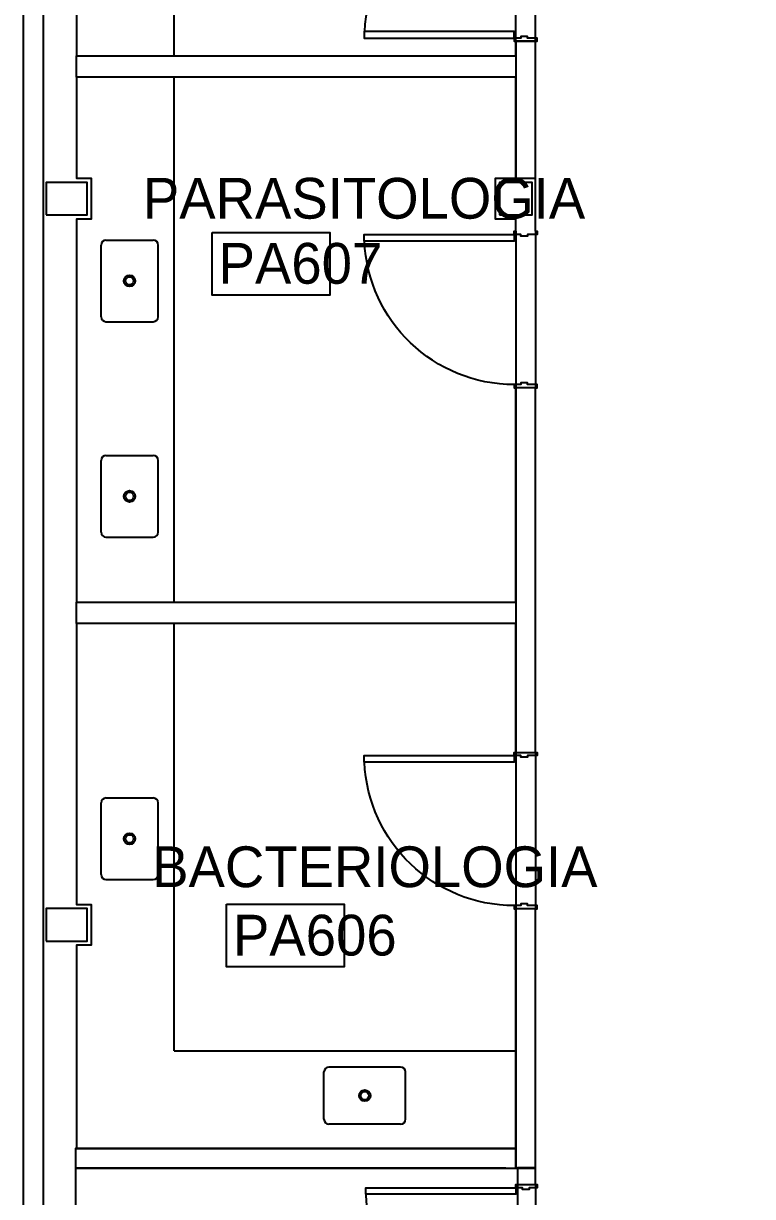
# Model space of a CAD drawing. Header units: millimetres. Extents: x 1473.7 to 1568.7, y 1808.4 to 1881.8.
# Drawn here: x 1500.62 to 1505.09, y 1815.38 to 1822.57 of the extents above; entities that cross this region are included whole.
import ezdxf

# ---------------------------------------------------------------- set-up
doc = ezdxf.new("R2010")
doc.units = ezdxf.units.MM
doc.layers.get('Defpoints').update_dxf_attribs({"linetype": 'CONTINUOUS'})
for name, color, linetype in [('0-OBSERVACIONES', 6, 'CONTINUOUS'), ('0000-TEXTO', 7, 'CONTINUOUS'), ('10-CARP-HOJA-PUER', 4, 'CONTINUOUS'), ('10-CARP-MARC', 2, 'CONTINUOUS'), ('10-CARP-SLIA', 14, 'CONTINUOUS'), ('AR - INST. SANITARIA', 2, 'CONTINUOUS'), ('AR - LADRILLO VISTO', 3, 'CONTINUOUS'), ('AR - REVESTIMIENTO', 21, 'CONTINUOUS'), ('AR - REVOQUE', 8, 'CONTINUOUS'), ('ES - LINEA OFICIAL', 6, 'CONTINUOUS'), ('ES-COLUMNAS', 5, 'CONTINUOUS'), ('MURO', 7, 'CONTINUOUS'), ('TEXTO', 7, 'CONTINUOUS')]:
    doc.layers.add(name, color=color, linetype=linetype)

# ---------------------------------------------------------------- blocks, each defined once
blk = doc.blocks.new('Puerta 96.4')
at = {"layer": '10-CARP-HOJA-PUER', "linetype": 'CONTINUOUS'}
blk.add_lwpolyline([(0.02, 0.12), (0.06, 0.12), (0.06, 1.04), (0.02, 1.04), (0.02, 0.12)], dxfattribs=at)
at = {"layer": '10-CARP-MARC', "linetype": 'CONTINUOUS'}
for points in [[(0, 0), (0, -0.01), (0.02, -0.01), (0.02, 0.04), (0.03, 0.04), (0.03, 0.08), (0.02, 0.08), (0.02, 0.12), (0, 0.12), (0, 0.11)], [(0.96, 0), (0.96, -0.01), (0.94, -0.01), (0.94, 0.04), (0.93, 0.04), (0.93, 0.08), (0.94, 0.08), (0.94, 0.12), (0.96, 0.12), (0.96, 0.11)]]:
    blk.add_lwpolyline(points, dxfattribs=at)
at = {"layer": '10-CARP-SLIA', "linetype": 'CONTINUOUS'}
for p, q in [((0, 0.11), (0.96, 0.11)), ((0, 0), (0.96, 0))]:
    blk.add_line(p, q, dxfattribs=at)
blk.add_arc((0.019952, 0.119981), 0.920048, 0.00121, 87.505209, dxfattribs=at)
blk = doc.blocks.new('Puerta 96.2')
at = {"layer": '10-CARP-HOJA-PUER', "linetype": 'CONTINUOUS'}
blk.add_lwpolyline([(0.02, 0.13), (0.06, 0.13), (0.06, 1.05), (0.02, 1.05), (0.02, 0.13)], dxfattribs=at)
at = {"layer": '10-CARP-MARC', "linetype": 'CONTINUOUS'}
for points in [[(0, 0), (0, -0.01), (0.02, -0.01), (0.02, 0.05), (0.03, 0.05), (0.03, 0.09), (0.02, 0.09), (0.02, 0.13), (0, 0.13), (0, 0.12)], [(0.96, 0), (0.96, -0.01), (0.94, -0.01), (0.94, 0.05), (0.93, 0.05), (0.93, 0.09), (0.94, 0.09), (0.94, 0.13), (0.96, 0.13), (0.96, 0.12)]]:
    blk.add_lwpolyline(points, dxfattribs=at)
at = {"layer": '10-CARP-SLIA', "linetype": 'CONTINUOUS'}
for p, q in [((0, 0.12), (0.96, 0.12)), ((0, 0), (0.96, 0))]:
    blk.add_line(p, q, dxfattribs=at)
blk.add_arc((0.019952, 0.129981), 0.920048, 0.00121, 87.505209, dxfattribs=at)

msp = doc.modelspace()

# ---------------------------------------------------------------- linework, layer by layer
at = {"layer": '0-OBSERVACIONES'}
msp.add_lwpolyline([(1503.629942, 1822.46124), (1503.769942, 1822.46124)], dxfattribs=at)
for points in [[(1503.639942, 1821.621385), (1503.759942, 1821.621385), (1503.759942, 1822.46124), (1503.639942, 1822.46124)], [(1503.639942, 1822.24124), (1500.944942, 1822.24124), (1500.944942, 1822.37124), (1503.639942, 1822.37124)], [(1503.759942, 1820.336385), (1503.639942, 1820.336385), (1503.639942, 1818.10124), (1503.759942, 1818.10124)], [(1500.944942, 1819.02124), (1503.639942, 1819.02124), (1503.639942, 1818.89124), (1500.944942, 1818.89124)], [(1503.639942, 1815.55124), (1503.759942, 1815.55124), (1503.759942, 1817.14124), (1503.639942, 1817.14124)], [(1500.939942, 1815.55124), (1503.639942, 1815.55124), (1503.639942, 1815.67124), (1500.939942, 1815.67124)], [(1503.649942, 1815.45124), (1503.759942, 1815.45124), (1503.759942, 1815.552617), (1503.649942, 1815.552617)]]:
    msp.add_lwpolyline(points, close=True, dxfattribs=at)
at = {"layer": 'AR - INST. SANITARIA', "color": 2}
for p, q in [((1501.125567, 1821.242122), (1501.415567, 1821.242122)), ((1501.095567, 1820.772122), (1501.095567, 1821.212122)), ((1501.445567, 1820.772122), (1501.445567, 1821.212122)), ((1501.125567, 1820.742122), (1501.415567, 1820.742122)), ((1501.095567, 1819.45124), (1501.095567, 1819.89124)), ((1501.125567, 1819.92124), (1501.415567, 1819.92124)), ((1501.445567, 1819.45124), (1501.445567, 1819.89124)), ((1501.125567, 1819.42124), (1501.415567, 1819.42124)), ((1501.095567, 1817.351375), (1501.095567, 1817.791375)), ((1501.125567, 1817.821375), (1501.415567, 1817.821375)), ((1501.445567, 1817.351375), (1501.445567, 1817.791375)), ((1501.125567, 1817.321375), (1501.415567, 1817.321375)), ((1502.46273, 1815.85124), (1502.46273, 1816.14124)), ((1502.93273, 1816.17124), (1502.49273, 1816.17124)), ((1502.96273, 1815.85124), (1502.96273, 1816.14124)), ((1502.93273, 1815.82124), (1502.49273, 1815.82124))]:
    msp.add_line(p, q, dxfattribs=at)
for points in [[(1501.544942, 1822.37124), (1501.544942, 1824.433771)], [(1501.544942, 1819.02124), (1501.544942, 1822.24124)], [(1501.544942, 1816.27124), (1501.544942, 1818.89124)], [(1501.544942, 1816.27124), (1503.639942, 1816.27124)]]:
    msp.add_lwpolyline(points, dxfattribs=at)
for centre, radius in [((1501.270567, 1820.992122), 0.035), ((1501.270567, 1820.992122), 0.025), ((1501.270567, 1819.67124), 0.035), ((1501.270567, 1819.67124), 0.025), ((1501.270567, 1817.571375), 0.035), ((1501.270567, 1817.571375), 0.025), ((1502.71273, 1815.99624), 0.035), ((1502.71273, 1815.99624), 0.025)]:
    msp.add_circle(centre, radius, dxfattribs=at)
for centre, start, end in [((1501.125567, 1821.212122), 90, 180), ((1501.415567, 1821.212122), 0, 90), ((1501.125567, 1820.772122), 180, 270), ((1501.415567, 1820.772122), 270, 0), ((1501.125567, 1819.89124), 90, 180), ((1501.415567, 1819.89124), 0, 90), ((1501.125567, 1819.45124), 180, 270), ((1501.415567, 1819.45124), 270, 0), ((1501.125567, 1817.791375), 90, 180), ((1501.415567, 1817.791375), 0, 90), ((1501.125567, 1817.351375), 180, 270), ((1501.415567, 1817.351375), 270, 0), ((1502.49273, 1816.14124), 90, 180), ((1502.93273, 1816.14124), 0, 90), ((1502.49273, 1815.85124), 180, 270), ((1502.93273, 1815.85124), 270, 0)]:
    msp.add_arc(centre, 0.03, start, end, dxfattribs=at)
at = {"layer": 'AR - LADRILLO VISTO', "linetype": 'CONTINUOUS'}
msp.add_lwpolyline([(1500.969942, 1838.438838), (1500.739942, 1838.438838), (1500.739942, 1812.228837), (1500.739942, 1812.228837), (1500.739942, 1812.228837), (1500.619942, 1812.228837), (1500.619942, 1838.498838), (1501.029942, 1838.498838), (1501.029942, 1838.298838), (1500.969942, 1838.298838), (1500.969942, 1838.438838)], dxfattribs=at)
at = {"layer": 'AR - REVESTIMIENTO', "linetype": 'CONTINUOUS'}
for points in [[(1503.639942, 1823.42124), (1503.639942, 1824.433771), (1500.944942, 1824.433771), (1500.944942, 1822.37124), (1503.639942, 1822.37124), (1503.639942, 1822.46124)], [(1503.639942, 1821.296385), (1503.639942, 1821.371385), (1503.514942, 1821.371385), (1503.514942, 1821.621385), (1503.639942, 1821.621385), (1503.639942, 1822.24124), (1500.944942, 1822.24124), (1500.944942, 1821.621385), (1501.034942, 1821.621385), (1501.034942, 1821.371385), (1500.944942, 1821.371385), (1500.944942, 1819.02124), (1503.639942, 1819.02124), (1503.639942, 1820.336385)], [(1503.639942, 1818.10124), (1503.639942, 1818.89124), (1500.944942, 1818.89124), (1500.944942, 1817.168838), (1501.034942, 1817.168838), (1501.034942, 1816.918838), (1500.944942, 1816.918838), (1500.944942, 1815.67124), (1503.639942, 1815.67124), (1503.639942, 1817.14124)]]:
    msp.add_lwpolyline(points, dxfattribs=at)
at = {"layer": 'AR - REVOQUE', "linetype": 'CONTINUOUS'}
for points in [[(1503.759942, 1821.296385), (1503.759942, 1822.46124)], [(1503.759942, 1818.10124), (1503.759942, 1820.336385)], [(1503.759942, 1815.45124), (1503.759942, 1817.14124)], [(1500.939942, 1815.55124), (1500.939942, 1813.018837)], [(1500.939942, 1815.55124), (1503.649942, 1815.55124), (1503.649942, 1815.45124)]]:
    msp.add_lwpolyline(points, dxfattribs=at)
at = {"layer": 'Defpoints', "linetype": 'CONTINUOUS'}
msp.add_lwpolyline([(1503.578513, 1815.55124), (1500.939942, 1815.55124)], dxfattribs=at)
at = {"layer": 'ES - LINEA OFICIAL'}
msp.add_lwpolyline([(1509.499942, 1812.168838), (1509.499942, 1843.498838), (1500.739942, 1843.498838), (1500.739942, 1812.168838), (1509.499942, 1812.168838)], dxfattribs=at)
at = {"layer": 'ES-COLUMNAS', "linetype": 'CONTINUOUS'}
for points in [[(1500.759942, 1821.396385), (1501.009942, 1821.396385), (1501.009942, 1821.596385), (1500.759942, 1821.596385)], [(1503.539942, 1821.396385), (1503.739942, 1821.396385), (1503.739942, 1821.596385), (1503.539942, 1821.596385)], [(1500.759942, 1816.943838), (1501.009942, 1816.943838), (1501.009942, 1817.143838), (1500.759942, 1817.143838)]]:
    msp.add_lwpolyline(points, close=True, dxfattribs=at)
at = {"layer": 'TEXTO'}
for points in [[(1501.776176, 1821.289186), (1502.498323, 1821.289186), (1502.498323, 1820.904778), (1501.776176, 1820.904778)], [(1501.864328, 1817.169731), (1502.586476, 1817.169731), (1502.586476, 1816.785323), (1501.864328, 1816.785323)]]:
    msp.add_lwpolyline(points, close=True, dxfattribs=at)

# ---------------------------------------------------------------- block references
at = {"layer": 'AR - REVOQUE', "linetype": 'CONTINUOUS', "xscale": -1, "rotation": 90}
msp.add_blockref('Puerta 96.4', (1503.759942, 1815.45124), dxfattribs=at)
at = {"layer": 'MURO', "linetype": 'CONTINUOUS', "rotation": 90}
msp.add_blockref('Puerta 96.2', (1503.759942, 1822.46124), dxfattribs=at)
at = {"layer": 'MURO', "linetype": 'CONTINUOUS', "xscale": -1, "rotation": 90}
for p in [(1503.759942, 1821.296385), (1503.759942, 1818.10124)]:
    msp.add_blockref('Puerta 96.2', p, dxfattribs=at)

# ---------------------------------------------------------------- texts
at = {"layer": '0000-TEXTO', "char_height": 0.25, "attachment_point": 1}
for s, insert, width in [('PARASITOLOGIA', (1501.352334, 1821.623777), 2.583333), ('BACTERIOLOGIA', (1501.409357, 1817.524478), 2.5)]:
    msp.add_mtext(s, dxfattribs=dict(at, insert=insert, width=width))
at = {"layer": 'TEXTO'}
for s, p in [('PA607', (1501.81659, 1820.97466)), ('PA606', (1501.904743, 1816.855205))]:
    msp.add_text(s, height=0.25, dxfattribs=at).set_placement(p)

doc.saveas('drawing.dxf')
